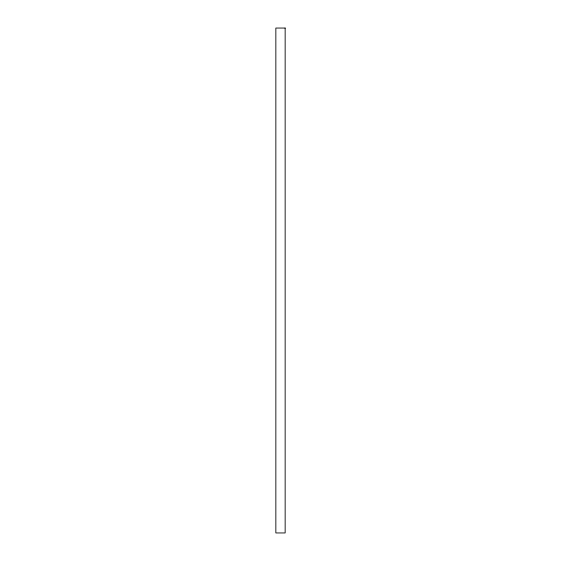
<?xml version="1.0" encoding="UTF-8"?>
<svg xmlns="http://www.w3.org/2000/svg" width="561" height="561" viewBox="0 0 561 561"><rect width="100%" height="100%" fill="white"/><g stroke="black" fill="none" stroke-linecap="round" stroke-linejoin="round"><path stroke-width="0.84" d="M285.149 28.05L275.851 28.05L275.851 532.95L285.149 532.95L285.149 28.05"/></g></svg>
